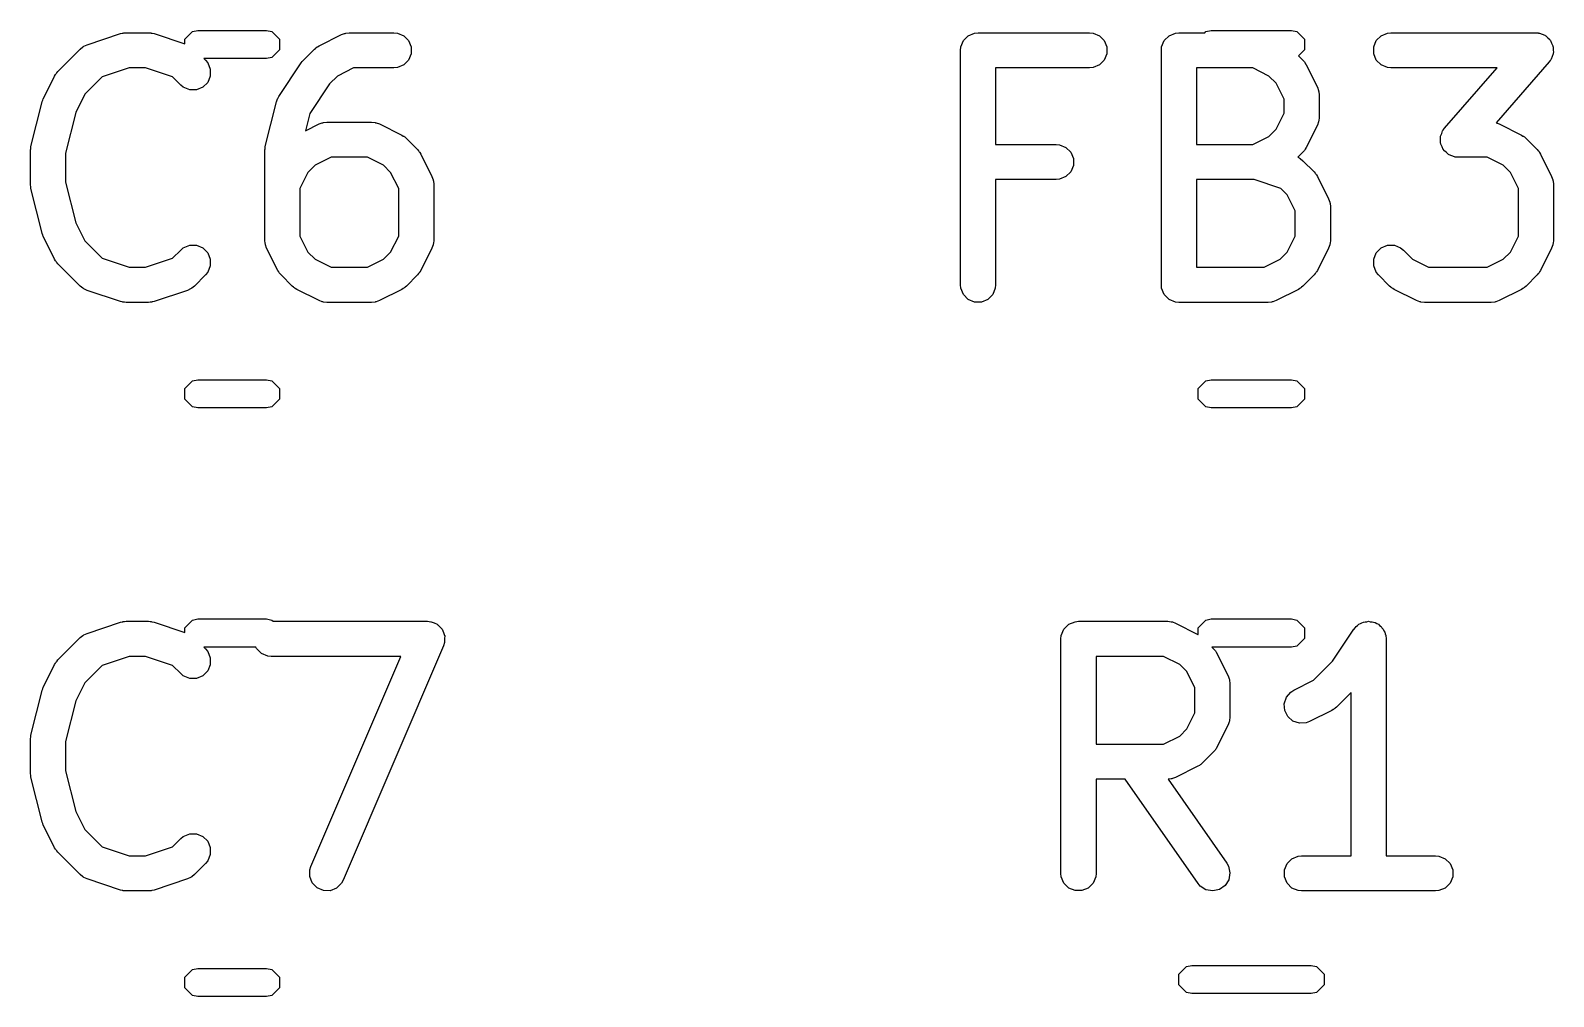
# Model space of a CAD drawing. Header units: inches. Extents: x 5.9 to 18, y -6.3 to -1.5.
# Drawn here: x 8.5163 to 8.7722, y -2.75 to -2.5878 of the extents above; entities that cross this region are included whole.
import ezdxf

# ---------------------------------------------------------------- set-up
doc = ezdxf.new("R2010")
doc.units = ezdxf.units.IN
doc.header["$MEASUREMENT"] = 0
doc.layers.add('F.Silkscreen', color=41, linetype='CONTINUOUS', true_color=0xf2eda1)

msp = doc.modelspace()

# ---------------------------------------------------------------- linework, layer by layer
at = {"layer": 'F.Silkscreen', "linetype": 'CONTINUOUS'}
for p, q in [((8.52583, -2.59021), (8.53145, -2.58833)), ((8.53145, -2.58833), (8.53174, -2.58827)), ((8.53174, -2.58827), (8.53181, -2.58824)), ((8.53181, -2.58824), (8.53191, -2.58823)), ((8.53191, -2.58823), (8.53202, -2.58821)), ((8.53202, -2.58821), (8.53209, -2.58821)), ((8.53209, -2.58821), (8.53239, -2.58818)), ((8.53239, -2.58818), (8.53614, -2.58818)), ((8.53614, -2.58818), (8.53643, -2.58821)), ((8.53643, -2.58821), (8.53651, -2.58821)), ((8.53651, -2.58821), (8.53661, -2.58823)), ((8.53661, -2.58823), (8.53671, -2.58824)), ((8.53671, -2.58824), (8.53678, -2.58827)), ((8.53678, -2.58827), (8.53707, -2.58833)), ((8.53707, -2.58833), (8.54226, -2.59006)), ((8.54226, -2.58925), (8.54353, -2.58798)), ((8.54226, -2.59006), (8.54226, -2.58925)), ((8.54353, -2.58798), (8.54444, -2.5878)), ((8.54444, -2.5878), (8.55596, -2.5878)), ((8.55596, -2.5878), (8.55686, -2.58798)), ((8.55686, -2.58798), (8.55814, -2.58925)), ((8.55814, -2.58925), (8.55814, -2.59106)), ((8.56481, -2.59037), (8.56856, -2.58849)), ((8.56856, -2.58849), (8.5691, -2.58829)), ((8.5691, -2.58829), (8.56921, -2.58828)), ((8.56921, -2.58828), (8.56931, -2.58824)), ((8.56931, -2.58824), (8.56988, -2.58818)), ((8.56988, -2.58818), (8.57738, -2.58818)), ((8.57738, -2.58818), (8.57796, -2.58824)), ((8.57796, -2.58824), (8.57902, -2.58868)), ((8.57902, -2.58868), (8.57984, -2.58949)), ((8.57984, -2.58949), (8.58028, -2.59056)), ((8.67263, -2.59056), (8.67307, -2.58949)), ((8.67307, -2.58949), (8.67388, -2.58868)), ((8.67388, -2.58868), (8.67495, -2.58824)), ((8.67495, -2.58824), (8.67552, -2.58818)), ((8.67552, -2.58818), (8.69427, -2.58818)), ((8.69427, -2.58818), (8.69485, -2.58824)), ((8.69485, -2.58824), (8.69591, -2.58868)), ((8.69591, -2.58868), (8.69673, -2.58949)), ((8.69673, -2.58949), (8.69717, -2.59056)), ((8.70637, -2.59056), (8.70682, -2.58949)), ((8.70682, -2.58949), (8.70763, -2.58868)), ((8.70763, -2.58868), (8.70869, -2.58824)), ((8.70869, -2.58824), (8.70927, -2.58818)), ((8.70927, -2.58818), (8.7136, -2.58818)), ((8.7136, -2.58818), (8.71381, -2.58798)), ((8.71381, -2.58798), (8.71471, -2.5878)), ((8.71471, -2.5878), (8.7282, -2.5878)), ((8.7282, -2.5878), (8.7291, -2.58798)), ((8.7291, -2.58798), (8.73038, -2.58925)), ((8.73038, -2.58925), (8.73038, -2.59106)), ((8.742, -2.59056), (8.74244, -2.58949)), ((8.74244, -2.58949), (8.74325, -2.58868)), ((8.74325, -2.58868), (8.74432, -2.58824)), ((8.74432, -2.58824), (8.74489, -2.58818)), ((8.74489, -2.58818), (8.76926, -2.58818)), ((8.76926, -2.58818), (8.76957, -2.58821)), ((8.76957, -2.58821), (8.76965, -2.58821)), ((8.76965, -2.58821), (8.7697, -2.58822)), ((8.7697, -2.58822), (8.76984, -2.58824)), ((8.76984, -2.58824), (8.77028, -2.58842)), ((8.77028, -2.58842), (8.77074, -2.58858)), ((8.77074, -2.58858), (8.77081, -2.58864)), ((8.77081, -2.58864), (8.7709, -2.58868)), ((8.7709, -2.58868), (8.77124, -2.58902)), ((8.77124, -2.58902), (8.7716, -2.58933)), ((8.7716, -2.58933), (8.77165, -2.58942)), ((8.77165, -2.58942), (8.77172, -2.58949)), ((8.77172, -2.58949), (8.7719, -2.58994)), ((8.52092, -2.59467), (8.52467, -2.59092)), ((8.52467, -2.59092), (8.52512, -2.59055)), ((8.52512, -2.59055), (8.52522, -2.59051)), ((8.52522, -2.59051), (8.5253, -2.59044)), ((8.5253, -2.59044), (8.52583, -2.59021)), ((8.55814, -2.59106), (8.55686, -2.59234)), ((8.56217, -2.5928), (8.56404, -2.59092)), ((8.56404, -2.59092), (8.56427, -2.59074)), ((8.56427, -2.59074), (8.56432, -2.59068)), ((8.56432, -2.59068), (8.56441, -2.59062)), ((8.56441, -2.59062), (8.56449, -2.59055)), ((8.56449, -2.59055), (8.56456, -2.59052)), ((8.56456, -2.59052), (8.56481, -2.59037)), ((8.58028, -2.59171), (8.57984, -2.59278)), ((8.58028, -2.59056), (8.58028, -2.59171)), ((8.67257, -2.59113), (8.67263, -2.59056)), ((8.67257, -2.6305), (8.67257, -2.59113)), ((8.69717, -2.59171), (8.69673, -2.59278)), ((8.69717, -2.59056), (8.69717, -2.59171)), ((8.70632, -2.59113), (8.70637, -2.59056)), ((8.70632, -2.6305), (8.70632, -2.59113)), ((8.73038, -2.59106), (8.72938, -2.59207)), ((8.72938, -2.59207), (8.73011, -2.5928)), ((8.742, -2.59171), (8.742, -2.59056)), ((8.74244, -2.59278), (8.742, -2.59171)), ((8.77198, -2.59215), (8.77182, -2.59261)), ((8.7719, -2.58994), (8.77211, -2.59037)), ((8.77216, -2.59171), (8.77198, -2.59215)), ((8.77211, -2.59037), (8.77212, -2.59047)), ((8.77212, -2.59047), (8.77216, -2.59056)), ((8.77216, -2.59056), (8.77216, -2.59104)), ((8.77216, -2.59104), (8.77219, -2.59152)), ((8.77219, -2.59152), (8.77216, -2.59161)), ((8.77216, -2.59161), (8.77216, -2.59171)), ((8.52074, -2.5949), (8.52092, -2.59467)), ((8.53287, -2.59409), (8.52836, -2.59559)), ((8.53566, -2.59409), (8.53287, -2.59409)), ((8.54017, -2.59559), (8.53566, -2.59409)), ((8.55596, -2.59252), (8.54545, -2.59252)), ((8.54545, -2.59252), (8.54572, -2.5928)), ((8.54572, -2.5928), (8.54609, -2.59324)), ((8.54609, -2.59324), (8.54653, -2.59431)), ((8.54653, -2.59431), (8.54653, -2.59546)), ((8.55686, -2.59234), (8.55596, -2.59252)), ((8.55805, -2.59887), (8.5618, -2.59325)), ((8.5618, -2.59324), (8.56198, -2.59303)), ((8.5618, -2.59325), (8.5618, -2.59324)), ((8.5618, -2.59324), (8.5618, -2.59324)), ((8.56198, -2.59303), (8.56217, -2.5928)), ((8.56217, -2.5928), (8.56217, -2.5928)), ((8.56217, -2.5928), (8.56217, -2.5928)), ((8.57058, -2.59409), (8.56788, -2.59544)), ((8.57738, -2.59409), (8.57058, -2.59409)), ((8.57796, -2.59403), (8.57738, -2.59409)), ((8.57902, -2.59359), (8.57796, -2.59403)), ((8.57984, -2.59278), (8.57902, -2.59359)), ((8.69427, -2.59409), (8.67848, -2.59409)), ((8.67848, -2.59409), (8.67848, -2.60693)), ((8.69485, -2.59403), (8.69427, -2.59409)), ((8.69591, -2.59359), (8.69485, -2.59403)), ((8.69673, -2.59278), (8.69591, -2.59359)), ((8.7217, -2.59409), (8.71222, -2.59409)), ((8.71222, -2.59409), (8.71222, -2.60693)), ((8.72439, -2.59544), (8.7217, -2.59409)), ((8.73011, -2.5928), (8.73029, -2.59302)), ((8.73029, -2.59302), (8.73035, -2.59307)), ((8.73035, -2.59307), (8.73041, -2.59316)), ((8.73041, -2.59316), (8.73047, -2.59324)), ((8.73047, -2.59324), (8.7305, -2.59332)), ((8.7305, -2.59332), (8.73066, -2.59356)), ((8.73066, -2.59356), (8.73253, -2.59731)), ((8.74325, -2.59359), (8.74244, -2.59278)), ((8.74432, -2.59403), (8.74325, -2.59359)), ((8.74489, -2.59409), (8.74432, -2.59403)), ((8.76276, -2.59409), (8.74489, -2.59409)), ((8.75392, -2.60419), (8.76276, -2.59409)), ((8.77149, -2.59308), (8.76255, -2.60329)), ((8.77166, -2.59283), (8.77149, -2.59308)), ((8.77172, -2.59278), (8.77166, -2.59283)), ((8.77174, -2.59272), (8.77172, -2.59278)), ((8.77182, -2.59261), (8.77174, -2.59272)), ((8.5185, -2.59919), (8.52037, -2.59544)), ((8.52037, -2.59544), (8.52053, -2.59519)), ((8.52053, -2.59519), (8.52056, -2.59512)), ((8.52056, -2.59512), (8.52062, -2.59504)), ((8.52062, -2.59504), (8.52068, -2.59495)), ((8.52068, -2.59495), (8.52074, -2.5949)), ((8.52836, -2.59559), (8.52544, -2.59851)), ((8.54155, -2.59697), (8.54017, -2.59559)), ((8.54199, -2.59734), (8.54155, -2.59697)), ((8.54306, -2.59778), (8.54199, -2.59734)), ((8.54528, -2.59734), (8.54421, -2.59778)), ((8.54609, -2.59652), (8.54528, -2.59734)), ((8.54653, -2.59546), (8.54609, -2.59652)), ((8.56655, -2.59677), (8.56325, -2.60172)), ((8.56788, -2.59544), (8.56655, -2.59677)), ((8.72559, -2.59663), (8.72439, -2.59544)), ((8.72694, -2.59933), (8.72559, -2.59663)), ((8.73253, -2.59731), (8.73274, -2.59785)), ((8.5164, -2.60729), (8.51827, -2.59979)), ((8.51827, -2.59979), (8.51829, -2.59975)), ((8.51829, -2.59973), (8.51838, -2.59949)), ((8.51829, -2.59975), (8.51829, -2.59973)), ((8.51838, -2.59949), (8.51847, -2.59925)), ((8.51847, -2.59925), (8.51848, -2.59923)), ((8.51848, -2.59923), (8.5185, -2.59919)), ((8.52544, -2.59851), (8.52392, -2.60154)), ((8.54421, -2.59778), (8.54306, -2.59778)), ((8.55577, -2.60729), (8.55764, -2.59979)), ((8.55764, -2.59979), (8.55776, -2.59945)), ((8.55776, -2.59945), (8.55778, -2.59938)), ((8.55778, -2.59938), (8.55781, -2.59932)), ((8.55781, -2.59932), (8.55784, -2.59925)), ((8.55784, -2.59925), (8.55788, -2.59919)), ((8.55788, -2.59919), (8.55805, -2.59887)), ((8.72694, -2.60169), (8.72694, -2.59933)), ((8.73274, -2.59785), (8.73275, -2.59796)), ((8.73275, -2.59796), (8.73279, -2.59806)), ((8.73279, -2.59806), (8.73285, -2.59863)), ((8.73285, -2.59863), (8.73285, -2.60238)), ((8.52392, -2.60154), (8.52222, -2.60837)), ((8.56325, -2.60172), (8.56252, -2.60464)), ((8.72559, -2.60438), (8.72694, -2.60169)), ((8.73285, -2.60238), (8.73279, -2.60296)), ((8.56252, -2.60464), (8.56481, -2.60349)), ((8.56481, -2.60349), (8.56535, -2.60328)), ((8.56535, -2.60328), (8.56546, -2.60328)), ((8.56546, -2.60328), (8.56556, -2.60324)), ((8.56556, -2.60324), (8.56613, -2.60318)), ((8.56613, -2.60318), (8.57363, -2.60318)), ((8.57363, -2.60318), (8.57421, -2.60324)), ((8.57421, -2.60324), (8.57431, -2.60328)), ((8.57431, -2.60328), (8.57441, -2.60328)), ((8.57441, -2.60328), (8.57495, -2.60349)), ((8.57495, -2.60349), (8.5787, -2.60537)), ((8.72439, -2.60558), (8.72559, -2.60438)), ((8.73253, -2.6037), (8.73066, -2.60745)), ((8.73274, -2.60316), (8.73253, -2.6037)), ((8.73275, -2.60306), (8.73274, -2.60316)), ((8.73279, -2.60296), (8.73275, -2.60306)), ((8.75324, -2.60556), (8.75343, -2.60511)), ((8.75343, -2.60511), (8.75358, -2.60466)), ((8.75358, -2.60466), (8.75366, -2.60454)), ((8.75366, -2.60454), (8.75368, -2.60449)), ((8.75368, -2.60449), (8.75374, -2.60444)), ((8.75374, -2.60444), (8.75392, -2.60419)), ((8.76255, -2.60329), (8.76308, -2.60349)), ((8.76308, -2.60349), (8.76683, -2.60537)), ((8.51631, -2.60786), (8.51635, -2.60765)), ((8.51635, -2.60765), (8.51637, -2.60743)), ((8.51637, -2.60743), (8.51638, -2.60739)), ((8.51638, -2.60739), (8.5164, -2.60729)), ((8.55568, -2.60786), (8.55572, -2.60765)), ((8.55572, -2.60765), (8.55574, -2.60743)), ((8.55574, -2.60743), (8.55575, -2.60739)), ((8.55575, -2.60739), (8.55577, -2.60729)), ((8.5787, -2.60537), (8.57895, -2.60552)), ((8.57895, -2.60552), (8.57902, -2.60555)), ((8.57902, -2.60555), (8.5791, -2.60562)), ((8.5791, -2.60562), (8.57919, -2.60567)), ((8.57919, -2.60567), (8.57924, -2.60573)), ((8.57924, -2.60573), (8.57947, -2.60592)), ((8.57947, -2.60592), (8.58134, -2.60779)), ((8.67848, -2.60693), (8.68865, -2.60693)), ((8.68865, -2.60693), (8.68922, -2.60699)), ((8.68922, -2.60699), (8.69029, -2.60743)), ((8.69029, -2.60743), (8.6911, -2.60824)), ((8.71222, -2.60693), (8.7217, -2.60693)), ((8.7217, -2.60693), (8.72439, -2.60558)), ((8.73066, -2.60745), (8.7305, -2.6077)), ((8.75321, -2.60575), (8.75324, -2.60566)), ((8.75324, -2.60623), (8.75321, -2.60575)), ((8.75324, -2.60566), (8.75324, -2.60556)), ((8.75324, -2.60671), (8.75324, -2.60623)), ((8.75328, -2.6068), (8.75324, -2.60671)), ((8.75329, -2.6069), (8.75328, -2.6068)), ((8.7535, -2.60733), (8.75329, -2.6069)), ((8.75368, -2.60777), (8.7535, -2.60733)), ((8.76683, -2.60537), (8.76708, -2.60552)), ((8.76708, -2.60552), (8.76715, -2.60555)), ((8.76715, -2.60555), (8.76724, -2.60562)), ((8.76724, -2.60562), (8.76732, -2.60567)), ((8.76732, -2.60567), (8.76738, -2.60573)), ((8.76738, -2.60573), (8.7676, -2.60592)), ((8.7676, -2.60592), (8.76948, -2.60779)), ((8.51632, -2.60791), (8.51631, -2.60786)), ((8.51631, -2.60801), (8.51632, -2.60791)), ((8.51631, -2.61363), (8.51631, -2.60801)), ((8.52222, -2.60837), (8.52222, -2.61327)), ((8.55569, -2.60791), (8.55568, -2.60786)), ((8.55568, -2.60801), (8.55569, -2.60791)), ((8.55568, -2.62301), (8.55568, -2.60801)), ((8.56683, -2.60909), (8.56413, -2.61043)), ((8.57293, -2.60909), (8.56683, -2.60909)), ((8.57563, -2.61043), (8.57293, -2.60909)), ((8.58134, -2.60779), (8.58153, -2.60802)), ((8.58153, -2.60802), (8.58159, -2.60807)), ((8.58159, -2.60807), (8.58164, -2.60816)), ((8.58164, -2.60816), (8.58171, -2.60824)), ((8.58171, -2.60824), (8.58174, -2.60831)), ((8.58174, -2.60831), (8.5819, -2.60856)), ((8.5819, -2.60856), (8.58377, -2.61231)), ((8.6911, -2.60824), (8.69154, -2.60931)), ((8.69154, -2.60931), (8.69154, -2.61046)), ((8.73011, -2.60822), (8.72924, -2.60909)), ((8.72924, -2.60909), (8.72948, -2.60919)), ((8.72948, -2.60919), (8.72956, -2.60926)), ((8.72956, -2.60926), (8.72966, -2.6093)), ((8.72966, -2.6093), (8.73011, -2.60967)), ((8.73029, -2.60799), (8.73011, -2.60822)), ((8.73011, -2.60967), (8.73198, -2.61154)), ((8.73035, -2.60794), (8.73029, -2.60799)), ((8.73041, -2.60785), (8.73035, -2.60794)), ((8.73047, -2.60777), (8.73041, -2.60785)), ((8.7305, -2.6077), (8.73047, -2.60777)), ((8.75376, -2.60784), (8.75368, -2.60777)), ((8.7538, -2.60793), (8.75376, -2.60784)), ((8.75416, -2.60825), (8.7538, -2.60793)), ((8.7545, -2.60859), (8.75416, -2.60825)), ((8.75459, -2.60863), (8.7545, -2.60859)), ((8.75467, -2.60869), (8.75459, -2.60863)), ((8.75512, -2.60885), (8.75467, -2.60869)), ((8.75556, -2.60903), (8.75512, -2.60885)), ((8.7557, -2.60904), (8.75556, -2.60903)), ((8.75576, -2.60906), (8.7557, -2.60904)), ((8.75584, -2.60906), (8.75576, -2.60906)), ((8.75614, -2.60909), (8.75584, -2.60906)), ((8.76107, -2.60909), (8.75614, -2.60909)), ((8.76376, -2.61043), (8.76107, -2.60909)), ((8.76948, -2.60779), (8.76966, -2.60802)), ((8.76966, -2.60802), (8.76972, -2.60807)), ((8.76972, -2.60807), (8.76978, -2.60816)), ((8.76978, -2.60816), (8.76984, -2.60824)), ((8.76984, -2.60824), (8.76987, -2.60831)), ((8.76987, -2.60831), (8.77003, -2.60856)), ((8.77003, -2.60856), (8.7719, -2.61231)), ((8.56293, -2.61163), (8.56159, -2.61433)), ((8.56413, -2.61043), (8.56293, -2.61163)), ((8.57683, -2.61163), (8.57563, -2.61043)), ((8.57818, -2.61433), (8.57683, -2.61163)), ((8.58377, -2.61231), (8.58398, -2.61285)), ((8.68922, -2.61278), (8.68865, -2.61284)), ((8.69029, -2.61234), (8.68922, -2.61278)), ((8.6911, -2.61152), (8.69029, -2.61234)), ((8.69154, -2.61046), (8.6911, -2.61152)), ((8.73198, -2.61154), (8.73217, -2.61177)), ((8.73217, -2.61177), (8.73223, -2.61182)), ((8.73223, -2.61182), (8.73228, -2.61191)), ((8.73228, -2.61191), (8.73235, -2.61199)), ((8.73235, -2.61199), (8.73238, -2.61206)), ((8.73238, -2.61206), (8.73253, -2.61231)), ((8.73253, -2.61231), (8.73441, -2.61606)), ((8.76496, -2.61163), (8.76376, -2.61043)), ((8.76631, -2.61433), (8.76496, -2.61163)), ((8.7719, -2.61231), (8.77211, -2.61285)), ((8.51632, -2.61373), (8.51631, -2.61363)), ((8.51631, -2.61378), (8.51632, -2.61373)), ((8.51635, -2.61399), (8.51631, -2.61378)), ((8.51637, -2.61421), (8.51635, -2.61399)), ((8.51638, -2.61425), (8.51637, -2.61421)), ((8.5164, -2.61435), (8.51638, -2.61425)), ((8.51827, -2.62185), (8.5164, -2.61435)), ((8.52222, -2.61327), (8.52392, -2.6201)), ((8.56159, -2.61433), (8.56159, -2.62231)), ((8.57818, -2.62231), (8.57818, -2.61433)), ((8.58398, -2.61285), (8.58399, -2.61296)), ((8.58399, -2.61296), (8.58403, -2.61306)), ((8.58403, -2.61306), (8.58408, -2.61363)), ((8.58408, -2.61363), (8.58408, -2.62301)), ((8.68865, -2.61284), (8.67848, -2.61284)), ((8.67848, -2.61284), (8.67848, -2.6305)), ((8.72191, -2.61284), (8.71222, -2.61284)), ((8.71222, -2.61284), (8.71222, -2.62755)), ((8.72642, -2.61434), (8.72191, -2.61284)), ((8.72747, -2.61538), (8.72642, -2.61434)), ((8.76631, -2.62231), (8.76631, -2.61433)), ((8.77211, -2.61285), (8.77212, -2.61296)), ((8.77212, -2.61296), (8.77216, -2.61306)), ((8.77216, -2.61306), (8.77222, -2.61363)), ((8.77222, -2.61363), (8.77222, -2.62301)), ((8.72882, -2.61808), (8.72747, -2.61538)), ((8.73441, -2.61606), (8.73462, -2.6166)), ((8.73462, -2.6166), (8.73462, -2.61671)), ((8.73462, -2.61671), (8.73466, -2.61681)), ((8.73466, -2.61681), (8.73472, -2.61738)), ((8.73472, -2.61738), (8.73472, -2.62301)), ((8.52392, -2.6201), (8.52544, -2.62313)), ((8.72882, -2.62231), (8.72882, -2.61808)), ((8.51829, -2.62189), (8.51827, -2.62185)), ((8.51829, -2.62191), (8.51829, -2.62189)), ((8.51838, -2.62215), (8.51829, -2.62191)), ((8.51847, -2.62239), (8.51838, -2.62215)), ((8.51848, -2.62241), (8.51847, -2.62239)), ((8.5185, -2.62245), (8.51848, -2.62241)), ((8.52037, -2.6262), (8.5185, -2.62245)), ((8.55574, -2.62358), (8.55568, -2.62301)), ((8.56159, -2.62231), (8.56293, -2.62501)), ((8.57683, -2.62501), (8.57818, -2.62231)), ((8.58408, -2.62301), (8.58403, -2.62358)), ((8.72747, -2.62501), (8.72882, -2.62231)), ((8.73472, -2.62301), (8.73466, -2.62358)), ((8.76496, -2.62501), (8.76631, -2.62231)), ((8.77222, -2.62301), (8.77216, -2.62358)), ((8.52544, -2.62313), (8.52836, -2.62605)), ((8.54017, -2.62605), (8.54155, -2.62467)), ((8.54155, -2.62467), (8.54199, -2.6243)), ((8.54199, -2.6243), (8.54306, -2.62386)), ((8.54306, -2.62386), (8.54421, -2.62386)), ((8.54421, -2.62386), (8.54528, -2.6243)), ((8.54528, -2.6243), (8.54609, -2.62511)), ((8.54609, -2.62511), (8.54653, -2.62618)), ((8.55578, -2.62368), (8.55574, -2.62358)), ((8.55579, -2.62379), (8.55578, -2.62368)), ((8.55599, -2.62433), (8.55579, -2.62379)), ((8.55787, -2.62808), (8.55599, -2.62433)), ((8.56293, -2.62501), (8.56413, -2.6262)), ((8.57563, -2.6262), (8.57683, -2.62501)), ((8.58377, -2.62433), (8.5819, -2.62808)), ((8.58398, -2.62379), (8.58377, -2.62433)), ((8.58399, -2.62368), (8.58398, -2.62379)), ((8.58403, -2.62358), (8.58399, -2.62368)), ((8.72627, -2.6262), (8.72747, -2.62501)), ((8.73441, -2.62433), (8.73253, -2.62808)), ((8.73462, -2.62379), (8.73441, -2.62433)), ((8.73466, -2.62358), (8.73462, -2.62368)), ((8.73462, -2.62368), (8.73462, -2.62379)), ((8.742, -2.62618), (8.74244, -2.62511)), ((8.74244, -2.62511), (8.74325, -2.6243)), ((8.74325, -2.6243), (8.74432, -2.62386)), ((8.74432, -2.62386), (8.74547, -2.62386)), ((8.74547, -2.62386), (8.74653, -2.6243)), ((8.74653, -2.6243), (8.74698, -2.62467)), ((8.74698, -2.62467), (8.74852, -2.6262)), ((8.76376, -2.6262), (8.76496, -2.62501)), ((8.7719, -2.62433), (8.77003, -2.62808)), ((8.77211, -2.62379), (8.7719, -2.62433)), ((8.77212, -2.62368), (8.77211, -2.62379)), ((8.77216, -2.62358), (8.77212, -2.62368)), ((8.52053, -2.62645), (8.52037, -2.6262)), ((8.52056, -2.62652), (8.52053, -2.62645)), ((8.52062, -2.6266), (8.52056, -2.62652)), ((8.52068, -2.62669), (8.52062, -2.6266)), ((8.52074, -2.62674), (8.52068, -2.62669)), ((8.52092, -2.62697), (8.52074, -2.62674)), ((8.52467, -2.63072), (8.52092, -2.62697)), ((8.52836, -2.62605), (8.53287, -2.62755)), ((8.53287, -2.62755), (8.53566, -2.62755)), ((8.53566, -2.62755), (8.54017, -2.62605)), ((8.54653, -2.62733), (8.54609, -2.6284)), ((8.54653, -2.62618), (8.54653, -2.62733)), ((8.55802, -2.62832), (8.55787, -2.62808)), ((8.56413, -2.6262), (8.56683, -2.62755)), ((8.56683, -2.62755), (8.57293, -2.62755)), ((8.57293, -2.62755), (8.57563, -2.6262)), ((8.5819, -2.62808), (8.58174, -2.62832)), ((8.71222, -2.62755), (8.72357, -2.62755)), ((8.72357, -2.62755), (8.72627, -2.6262)), ((8.73253, -2.62808), (8.73238, -2.62832)), ((8.742, -2.62733), (8.742, -2.62618)), ((8.74244, -2.6284), (8.742, -2.62733)), ((8.74852, -2.6262), (8.75121, -2.62755)), ((8.75121, -2.62755), (8.76107, -2.62755)), ((8.76107, -2.62755), (8.76376, -2.6262)), ((8.77003, -2.62808), (8.76987, -2.62832)), ((8.54572, -2.62884), (8.54385, -2.63072)), ((8.54609, -2.6284), (8.54572, -2.62884)), ((8.55805, -2.6284), (8.55802, -2.62832)), ((8.55812, -2.62848), (8.55805, -2.6284)), ((8.55818, -2.62857), (8.55812, -2.62848)), ((8.55823, -2.62862), (8.55818, -2.62857)), ((8.55842, -2.62884), (8.55823, -2.62862)), ((8.56029, -2.63072), (8.55842, -2.62884)), ((8.58134, -2.62884), (8.57947, -2.63072)), ((8.58153, -2.62862), (8.58134, -2.62884)), ((8.58159, -2.62857), (8.58153, -2.62862)), ((8.58164, -2.62848), (8.58159, -2.62857)), ((8.58171, -2.6284), (8.58164, -2.62848)), ((8.58174, -2.62832), (8.58171, -2.6284)), ((8.67263, -2.63108), (8.67257, -2.6305)), ((8.67848, -2.6305), (8.67842, -2.63108)), ((8.70637, -2.63108), (8.70632, -2.6305)), ((8.73198, -2.62884), (8.73011, -2.63072)), ((8.73217, -2.62862), (8.73198, -2.62884)), ((8.73223, -2.62857), (8.73217, -2.62862)), ((8.73228, -2.62848), (8.73223, -2.62857)), ((8.73235, -2.6284), (8.73228, -2.62848)), ((8.73238, -2.62832), (8.73235, -2.6284)), ((8.7428, -2.62884), (8.74244, -2.6284)), ((8.74468, -2.63072), (8.7428, -2.62884)), ((8.76948, -2.62884), (8.7676, -2.63072)), ((8.76966, -2.62862), (8.76948, -2.62884)), ((8.76972, -2.62857), (8.76966, -2.62862)), ((8.76978, -2.62848), (8.76972, -2.62857)), ((8.76984, -2.6284), (8.76978, -2.62848)), ((8.76987, -2.62832), (8.76984, -2.6284)), ((8.52512, -2.63109), (8.52467, -2.63072)), ((8.52522, -2.63113), (8.52512, -2.63109)), ((8.5253, -2.6312), (8.52522, -2.63113)), ((8.52583, -2.63143), (8.5253, -2.6312)), ((8.53145, -2.63331), (8.52583, -2.63143)), ((8.54269, -2.63143), (8.53707, -2.63331)), ((8.54322, -2.6312), (8.54269, -2.63143)), ((8.5433, -2.63113), (8.54322, -2.6312)), ((8.5434, -2.63109), (8.5433, -2.63113)), ((8.54385, -2.63072), (8.5434, -2.63109)), ((8.56052, -2.6309), (8.56029, -2.63072)), ((8.56057, -2.63096), (8.56052, -2.6309)), ((8.56066, -2.63102), (8.56057, -2.63096)), ((8.56074, -2.63109), (8.56066, -2.63102)), ((8.56081, -2.63111), (8.56074, -2.63109)), ((8.56106, -2.63127), (8.56081, -2.63111)), ((8.56481, -2.63315), (8.56106, -2.63127)), ((8.56535, -2.63335), (8.56481, -2.63315)), ((8.57495, -2.63315), (8.57441, -2.63335)), ((8.5787, -2.63127), (8.57495, -2.63315)), ((8.57895, -2.63111), (8.5787, -2.63127)), ((8.57902, -2.63109), (8.57895, -2.63111)), ((8.5791, -2.63102), (8.57902, -2.63109)), ((8.57919, -2.63096), (8.5791, -2.63102)), ((8.57924, -2.6309), (8.57919, -2.63096)), ((8.57947, -2.63072), (8.57924, -2.6309)), ((8.67307, -2.63215), (8.67263, -2.63108)), ((8.67388, -2.63296), (8.67307, -2.63215)), ((8.67495, -2.6334), (8.67388, -2.63296)), ((8.67717, -2.63296), (8.6761, -2.6334)), ((8.67798, -2.63215), (8.67717, -2.63296)), ((8.67842, -2.63108), (8.67798, -2.63215)), ((8.70682, -2.63215), (8.70637, -2.63108)), ((8.70763, -2.63296), (8.70682, -2.63215)), ((8.70869, -2.6334), (8.70763, -2.63296)), ((8.72559, -2.63315), (8.72505, -2.63335)), ((8.72934, -2.63127), (8.72559, -2.63315)), ((8.72959, -2.63111), (8.72934, -2.63127)), ((8.72966, -2.63109), (8.72959, -2.63111)), ((8.72974, -2.63102), (8.72966, -2.63109)), ((8.72983, -2.63096), (8.72974, -2.63102)), ((8.72988, -2.6309), (8.72983, -2.63096)), ((8.73011, -2.63072), (8.72988, -2.6309)), ((8.7449, -2.6309), (8.74468, -2.63072)), ((8.74496, -2.63096), (8.7449, -2.6309)), ((8.74504, -2.63102), (8.74496, -2.63096)), ((8.74513, -2.63109), (8.74504, -2.63102)), ((8.7452, -2.63111), (8.74513, -2.63109)), ((8.74545, -2.63127), (8.7452, -2.63111)), ((8.7492, -2.63315), (8.74545, -2.63127)), ((8.74974, -2.63335), (8.7492, -2.63315)), ((8.76308, -2.63315), (8.76254, -2.63335)), ((8.76683, -2.63127), (8.76308, -2.63315)), ((8.76708, -2.63111), (8.76683, -2.63127)), ((8.76715, -2.63109), (8.76708, -2.63111)), ((8.76724, -2.63102), (8.76715, -2.63109)), ((8.76732, -2.63096), (8.76724, -2.63102)), ((8.76738, -2.6309), (8.76732, -2.63096)), ((8.7676, -2.63072), (8.76738, -2.6309)), ((8.53174, -2.63337), (8.53145, -2.63331)), ((8.53181, -2.6334), (8.53174, -2.63337)), ((8.53191, -2.63341), (8.53181, -2.6334)), ((8.53202, -2.63343), (8.53191, -2.63341)), ((8.53209, -2.63343), (8.53202, -2.63343)), ((8.53239, -2.63346), (8.53209, -2.63343)), ((8.53614, -2.63346), (8.53239, -2.63346)), ((8.53643, -2.63343), (8.53614, -2.63346)), ((8.53651, -2.63343), (8.53643, -2.63343)), ((8.53661, -2.63341), (8.53651, -2.63343)), ((8.53671, -2.6334), (8.53661, -2.63341)), ((8.53678, -2.63337), (8.53671, -2.6334)), ((8.53707, -2.63331), (8.53678, -2.63337)), ((8.56546, -2.63336), (8.56535, -2.63335)), ((8.56556, -2.6334), (8.56546, -2.63336)), ((8.56613, -2.63346), (8.56556, -2.6334)), ((8.57363, -2.63346), (8.56613, -2.63346)), ((8.57421, -2.6334), (8.57363, -2.63346)), ((8.57431, -2.63336), (8.57421, -2.6334)), ((8.57441, -2.63335), (8.57431, -2.63336)), ((8.6761, -2.6334), (8.67495, -2.6334)), ((8.70927, -2.63346), (8.70869, -2.6334)), ((8.72427, -2.63346), (8.70927, -2.63346)), ((8.72484, -2.6334), (8.72427, -2.63346)), ((8.72494, -2.63336), (8.72484, -2.6334)), ((8.72505, -2.63335), (8.72494, -2.63336)), ((8.74984, -2.63336), (8.74974, -2.63335)), ((8.74994, -2.6334), (8.74984, -2.63336)), ((8.75052, -2.63346), (8.74994, -2.6334)), ((8.76176, -2.63346), (8.75052, -2.63346)), ((8.76234, -2.6334), (8.76176, -2.63346)), ((8.76244, -2.63336), (8.76234, -2.6334)), ((8.76254, -2.63335), (8.76244, -2.63336)), ((8.54226, -2.64791), (8.54353, -2.64664)), ((8.54226, -2.64972), (8.54226, -2.64791)), ((8.54353, -2.64664), (8.54444, -2.64646)), ((8.54444, -2.64646), (8.55596, -2.64646)), ((8.55596, -2.64646), (8.55686, -2.64664)), ((8.55686, -2.64664), (8.55814, -2.64791)), ((8.55814, -2.64791), (8.55814, -2.64972)), ((8.71253, -2.64791), (8.71381, -2.64664)), ((8.71253, -2.64972), (8.71253, -2.64791)), ((8.71381, -2.64664), (8.71471, -2.64646)), ((8.71471, -2.64646), (8.7282, -2.64646)), ((8.7282, -2.64646), (8.7291, -2.64664)), ((8.7291, -2.64664), (8.73038, -2.64791)), ((8.73038, -2.64791), (8.73038, -2.64972)), ((8.54353, -2.651), (8.54226, -2.64972)), ((8.54444, -2.65118), (8.54353, -2.651)), ((8.55686, -2.651), (8.55596, -2.65118)), ((8.55814, -2.64972), (8.55686, -2.651)), ((8.71381, -2.651), (8.71253, -2.64972)), ((8.71471, -2.65118), (8.71381, -2.651)), ((8.7291, -2.651), (8.7282, -2.65118)), ((8.73038, -2.64972), (8.7291, -2.651)), ((8.55596, -2.65118), (8.54444, -2.65118)), ((8.7282, -2.65118), (8.71471, -2.65118)), ((8.53209, -2.68703), (8.53239, -2.687)), ((8.53239, -2.687), (8.53614, -2.687)), ((8.53614, -2.687), (8.53643, -2.68703)), ((8.54226, -2.68807), (8.54353, -2.68679)), ((8.54353, -2.68679), (8.54444, -2.68661)), ((8.54444, -2.68661), (8.55596, -2.68661)), ((8.55596, -2.68661), (8.55686, -2.68679)), ((8.55686, -2.68679), (8.55707, -2.687)), ((8.55707, -2.687), (8.58301, -2.687)), ((8.58301, -2.687), (8.58358, -2.68706)), ((8.69182, -2.68706), (8.6924, -2.687)), ((8.6924, -2.687), (8.7074, -2.687)), ((8.7074, -2.687), (8.70797, -2.68706)), ((8.71253, -2.68807), (8.71381, -2.68679)), ((8.71381, -2.68679), (8.71471, -2.68661)), ((8.71471, -2.68661), (8.7282, -2.68661)), ((8.7282, -2.68661), (8.7291, -2.68679)), ((8.7291, -2.68679), (8.73038, -2.68807)), ((8.74085, -2.68706), (8.74114, -2.687)), ((8.74114, -2.687), (8.74143, -2.68706)), ((8.52467, -2.68974), (8.52512, -2.68937)), ((8.52512, -2.68937), (8.52522, -2.68933)), ((8.52522, -2.68933), (8.5253, -2.68926)), ((8.5253, -2.68926), (8.52583, -2.68903)), ((8.52583, -2.68903), (8.53145, -2.68715)), ((8.53145, -2.68715), (8.53174, -2.68709)), ((8.53174, -2.68709), (8.53181, -2.68706)), ((8.53181, -2.68706), (8.53191, -2.68705)), ((8.53191, -2.68705), (8.53202, -2.68702)), ((8.53202, -2.68702), (8.53209, -2.68703)), ((8.53643, -2.68703), (8.53651, -2.68702)), ((8.53651, -2.68702), (8.53661, -2.68705)), ((8.53661, -2.68705), (8.53671, -2.68706)), ((8.53671, -2.68706), (8.53678, -2.68709)), ((8.53678, -2.68709), (8.53707, -2.68715)), ((8.53707, -2.68715), (8.54226, -2.68888)), ((8.54226, -2.68888), (8.54226, -2.68807)), ((8.58358, -2.68706), (8.5836, -2.68706)), ((8.5836, -2.68706), (8.58362, -2.68706)), ((8.58362, -2.68706), (8.58413, -2.68728)), ((8.58413, -2.68728), (8.58465, -2.6875)), ((8.58465, -2.6875), (8.58466, -2.68751)), ((8.58466, -2.68751), (8.58468, -2.68752)), ((8.58468, -2.68752), (8.58507, -2.68792)), ((8.58507, -2.68792), (8.58546, -2.68831)), ((8.58546, -2.68831), (8.58547, -2.68833)), ((8.58547, -2.68833), (8.58548, -2.68834)), ((8.58548, -2.68834), (8.58569, -2.68886)), ((8.58569, -2.68886), (8.5859, -2.68938)), ((8.5859, -2.68938), (8.5859, -2.6894)), ((8.5859, -2.6894), (8.58591, -2.68941)), ((8.58591, -2.68941), (8.5859, -2.68997)), ((8.68945, -2.68995), (8.6895, -2.68938)), ((8.6895, -2.68938), (8.68994, -2.68831)), ((8.68994, -2.68831), (8.69076, -2.6875)), ((8.69076, -2.6875), (8.69182, -2.68706)), ((8.70797, -2.68706), (8.70807, -2.6871)), ((8.70807, -2.6871), (8.70818, -2.68711)), ((8.70818, -2.68711), (8.70872, -2.68731)), ((8.70872, -2.68731), (8.71247, -2.68919)), ((8.71247, -2.68919), (8.71253, -2.68923)), ((8.71253, -2.68923), (8.71253, -2.68807)), ((8.73038, -2.68807), (8.73038, -2.68988)), ((8.7351, -2.6937), (8.73868, -2.68832)), ((8.73868, -2.68832), (8.73869, -2.68831)), ((8.73869, -2.68831), (8.73905, -2.68787)), ((8.73869, -2.68831), (8.73869, -2.68831)), ((8.73869, -2.68831), (8.73869, -2.68831)), ((8.73905, -2.68787), (8.73929, -2.68771)), ((8.73929, -2.68771), (8.7395, -2.6875)), ((8.7395, -2.6875), (8.73977, -2.68739)), ((8.73977, -2.68739), (8.74001, -2.68723)), ((8.74001, -2.68723), (8.7403, -2.68717)), ((8.7403, -2.68717), (8.74057, -2.68706)), ((8.74057, -2.68706), (8.74085, -2.68706)), ((8.74143, -2.68706), (8.74172, -2.68706)), ((8.74172, -2.68706), (8.74199, -2.68717)), ((8.74199, -2.68717), (8.74227, -2.68722)), ((8.74227, -2.68722), (8.74251, -2.68739)), ((8.74251, -2.68739), (8.74278, -2.6875)), ((8.74278, -2.6875), (8.74299, -2.6877)), ((8.74299, -2.6877), (8.74323, -2.68786)), ((8.74323, -2.68786), (8.74339, -2.68811)), ((8.74339, -2.68811), (8.7436, -2.68831)), ((8.7436, -2.68831), (8.74371, -2.68858)), ((8.74371, -2.68858), (8.74387, -2.68882)), ((8.74387, -2.68882), (8.74393, -2.68911)), ((8.74393, -2.68911), (8.74404, -2.68938)), ((8.74404, -2.68938), (8.74409, -2.68995)), ((8.52092, -2.69349), (8.52467, -2.68974)), ((8.5542, -2.69134), (8.54545, -2.69134)), ((8.54545, -2.69134), (8.54572, -2.69162)), ((8.54572, -2.69162), (8.54609, -2.69206)), ((8.54609, -2.69206), (8.54653, -2.69313)), ((8.5543, -2.69159), (8.5542, -2.69134)), ((8.55512, -2.69241), (8.5543, -2.69159)), ((8.58572, -2.69112), (8.56885, -2.73049)), ((8.58589, -2.69056), (8.58572, -2.69112)), ((8.5859, -2.69053), (8.58589, -2.69055)), ((8.58589, -2.69055), (8.58589, -2.69056)), ((8.5859, -2.68997), (8.5859, -2.69053)), ((8.68945, -2.72932), (8.68945, -2.68995)), ((8.7282, -2.69134), (8.71483, -2.69134)), ((8.71483, -2.69134), (8.71511, -2.69162)), ((8.71511, -2.69162), (8.71529, -2.69184)), ((8.71529, -2.69184), (8.71535, -2.69189)), ((8.71535, -2.69189), (8.71541, -2.69198)), ((8.71541, -2.69198), (8.71548, -2.69206)), ((8.71548, -2.69206), (8.71551, -2.69213)), ((8.7291, -2.69116), (8.7282, -2.69134)), ((8.73038, -2.68988), (8.7291, -2.69116)), ((8.74409, -2.68995), (8.74409, -2.68995)), ((8.74409, -2.68995), (8.74409, -2.68995)), ((8.74409, -2.68995), (8.74409, -2.68995)), ((8.74409, -2.68995), (8.74409, -2.72637)), ((8.5185, -2.69801), (8.52037, -2.69426)), ((8.52037, -2.69426), (8.52053, -2.69401)), ((8.52053, -2.69401), (8.52056, -2.69394)), ((8.52056, -2.69394), (8.52062, -2.69386)), ((8.52062, -2.69386), (8.52068, -2.69377)), ((8.52068, -2.69377), (8.52074, -2.69372)), ((8.52074, -2.69372), (8.52092, -2.69349)), ((8.52836, -2.69441), (8.52544, -2.69733)), ((8.53287, -2.69291), (8.52836, -2.69441)), ((8.53566, -2.69291), (8.53287, -2.69291)), ((8.54017, -2.69441), (8.53566, -2.69291)), ((8.54155, -2.69579), (8.54017, -2.69441)), ((8.54653, -2.69428), (8.54609, -2.69534)), ((8.54653, -2.69313), (8.54653, -2.69428)), ((8.55618, -2.69285), (8.55512, -2.69241)), ((8.55676, -2.69291), (8.55618, -2.69285)), ((8.57853, -2.69291), (8.55676, -2.69291)), ((8.56342, -2.72816), (8.57853, -2.69291)), ((8.7067, -2.69291), (8.69535, -2.69291)), ((8.69535, -2.69291), (8.69535, -2.70762)), ((8.7094, -2.69426), (8.7067, -2.69291)), ((8.71059, -2.69545), (8.7094, -2.69426)), ((8.71551, -2.69213), (8.71566, -2.69238)), ((8.71566, -2.69238), (8.71754, -2.69613)), ((8.73189, -2.6969), (8.7351, -2.6937)), ((8.54199, -2.69616), (8.54155, -2.69579)), ((8.54306, -2.6966), (8.54199, -2.69616)), ((8.54421, -2.6966), (8.54306, -2.6966)), ((8.54528, -2.69616), (8.54421, -2.6966)), ((8.54609, -2.69534), (8.54528, -2.69616)), ((8.71194, -2.69815), (8.71059, -2.69545)), ((8.71754, -2.69613), (8.71774, -2.69667)), ((8.71774, -2.69667), (8.71775, -2.69678)), ((8.71775, -2.69678), (8.71779, -2.69688)), ((8.71779, -2.69688), (8.71785, -2.69745)), ((8.72857, -2.69856), (8.73189, -2.6969)), ((8.5164, -2.70611), (8.51827, -2.69861)), ((8.51827, -2.69861), (8.51829, -2.69857)), ((8.51829, -2.69855), (8.51838, -2.69831)), ((8.51829, -2.69857), (8.51829, -2.69855)), ((8.51838, -2.69831), (8.51847, -2.69807)), ((8.51847, -2.69807), (8.51848, -2.69805)), ((8.51848, -2.69805), (8.5185, -2.69801)), ((8.52544, -2.69733), (8.52392, -2.70036)), ((8.71194, -2.70238), (8.71194, -2.69815)), ((8.71785, -2.69745), (8.71785, -2.70308)), ((8.72696, -2.70083), (8.72733, -2.69974)), ((8.72733, -2.69974), (8.72808, -2.69887)), ((8.72808, -2.69887), (8.72857, -2.69856)), ((8.73819, -2.69896), (8.73573, -2.70142)), ((8.73819, -2.72637), (8.73819, -2.69896)), ((8.52392, -2.70036), (8.52222, -2.70719)), ((8.72705, -2.70198), (8.72696, -2.70083)), ((8.72756, -2.70301), (8.72705, -2.70198)), ((8.73496, -2.70197), (8.73121, -2.70384)), ((8.73521, -2.70181), (8.73496, -2.70197)), ((8.73528, -2.70178), (8.73521, -2.70181)), ((8.73536, -2.70172), (8.73528, -2.70178)), ((8.73545, -2.70166), (8.73536, -2.70172)), ((8.7355, -2.7016), (8.73545, -2.70166)), ((8.73573, -2.70142), (8.7355, -2.7016)), ((8.71059, -2.70508), (8.71194, -2.70238)), ((8.71754, -2.7044), (8.71566, -2.70815)), ((8.71774, -2.70386), (8.71754, -2.7044)), ((8.71775, -2.70375), (8.71774, -2.70386)), ((8.71779, -2.70365), (8.71775, -2.70375)), ((8.71785, -2.70308), (8.71779, -2.70365)), ((8.72843, -2.70377), (8.72756, -2.70301)), ((8.72952, -2.70413), (8.72843, -2.70377)), ((8.73067, -2.70405), (8.72952, -2.70413)), ((8.73121, -2.70384), (8.73067, -2.70405)), ((8.51631, -2.70668), (8.51635, -2.70647)), ((8.51632, -2.70673), (8.51631, -2.70668)), ((8.51631, -2.70683), (8.51632, -2.70673)), ((8.51631, -2.71245), (8.51631, -2.70683)), ((8.51635, -2.70647), (8.51637, -2.70625)), ((8.51637, -2.70625), (8.51638, -2.70621)), ((8.51638, -2.70621), (8.5164, -2.70611)), ((8.52222, -2.70719), (8.52222, -2.71209)), ((8.7067, -2.70762), (8.7094, -2.70627)), ((8.7094, -2.70627), (8.71059, -2.70508)), ((8.69535, -2.70762), (8.7067, -2.70762)), ((8.71511, -2.70891), (8.71323, -2.71079)), ((8.71529, -2.70869), (8.71511, -2.70891)), ((8.71535, -2.70864), (8.71529, -2.70869)), ((8.71541, -2.70855), (8.71535, -2.70864)), ((8.71548, -2.70847), (8.71541, -2.70855)), ((8.71551, -2.70839), (8.71548, -2.70847)), ((8.71566, -2.70815), (8.71551, -2.70839)), ((8.51632, -2.71255), (8.51631, -2.71245)), ((8.51631, -2.71259), (8.51632, -2.71255)), ((8.51635, -2.71281), (8.51631, -2.71259)), ((8.52222, -2.71209), (8.52392, -2.71892)), ((8.71247, -2.71134), (8.70872, -2.71322)), ((8.71271, -2.71119), (8.71247, -2.71134)), ((8.71279, -2.71116), (8.71271, -2.71119)), ((8.71287, -2.71109), (8.71279, -2.71116)), ((8.71296, -2.71103), (8.71287, -2.71109)), ((8.71301, -2.71097), (8.71296, -2.71103)), ((8.71323, -2.71079), (8.71301, -2.71097)), ((8.51637, -2.71303), (8.51635, -2.71281)), ((8.51638, -2.71307), (8.51637, -2.71303)), ((8.5164, -2.71317), (8.51638, -2.71307)), ((8.51827, -2.72067), (8.5164, -2.71317)), ((8.70023, -2.71353), (8.69535, -2.71353)), ((8.69535, -2.71353), (8.69535, -2.72932)), ((8.71248, -2.73102), (8.70023, -2.71353)), ((8.70797, -2.71347), (8.70744, -2.71352)), ((8.70744, -2.71352), (8.71731, -2.72763)), ((8.70807, -2.71343), (8.70797, -2.71347)), ((8.70818, -2.71342), (8.70807, -2.71343)), ((8.70872, -2.71322), (8.70818, -2.71342)), ((8.52392, -2.71892), (8.52544, -2.72195)), ((8.51829, -2.72071), (8.51827, -2.72067)), ((8.51829, -2.72073), (8.51829, -2.72071)), ((8.51838, -2.72097), (8.51829, -2.72073)), ((8.51847, -2.72121), (8.51838, -2.72097)), ((8.51848, -2.72123), (8.51847, -2.72121)), ((8.5185, -2.72127), (8.51848, -2.72123)), ((8.52037, -2.72502), (8.5185, -2.72127)), ((8.52544, -2.72195), (8.52836, -2.72487)), ((8.54199, -2.72312), (8.54306, -2.72268)), ((8.54306, -2.72268), (8.54421, -2.72268)), ((8.54421, -2.72268), (8.54528, -2.72312)), ((8.52053, -2.72527), (8.52037, -2.72502)), ((8.52056, -2.72534), (8.52053, -2.72527)), ((8.52062, -2.72542), (8.52056, -2.72534)), ((8.52836, -2.72487), (8.53287, -2.72637)), ((8.53566, -2.72637), (8.54017, -2.72487)), ((8.54017, -2.72487), (8.54155, -2.72349)), ((8.54155, -2.72349), (8.54199, -2.72312)), ((8.54528, -2.72312), (8.54609, -2.72393)), ((8.54609, -2.72393), (8.54653, -2.725)), ((8.54653, -2.725), (8.54653, -2.72615)), ((8.52068, -2.72551), (8.52062, -2.72542)), ((8.52074, -2.72556), (8.52068, -2.72551)), ((8.52092, -2.72579), (8.52074, -2.72556)), ((8.52467, -2.72954), (8.52092, -2.72579)), ((8.53287, -2.72637), (8.53566, -2.72637)), ((8.54572, -2.72766), (8.54385, -2.72954)), ((8.54609, -2.72721), (8.54572, -2.72766)), ((8.54653, -2.72615), (8.54609, -2.72721)), ((8.71731, -2.72763), (8.7176, -2.72813)), ((8.727, -2.72875), (8.72744, -2.72768)), ((8.72744, -2.72768), (8.72825, -2.72687)), ((8.72825, -2.72687), (8.72932, -2.72643)), ((8.72932, -2.72643), (8.72989, -2.72637)), ((8.72989, -2.72637), (8.73819, -2.72637)), ((8.74409, -2.72637), (8.75239, -2.72637)), ((8.75239, -2.72637), (8.75297, -2.72643)), ((8.75297, -2.72643), (8.75403, -2.72687)), ((8.75403, -2.72687), (8.75485, -2.72768)), ((8.75485, -2.72768), (8.75529, -2.72875)), ((8.52512, -2.7299), (8.52467, -2.72954)), ((8.52522, -2.72994), (8.52512, -2.7299)), ((8.5253, -2.73001), (8.52522, -2.72994)), ((8.52583, -2.73025), (8.5253, -2.73001)), ((8.53145, -2.73212), (8.52583, -2.73025)), ((8.54269, -2.73025), (8.53707, -2.73212)), ((8.54322, -2.73001), (8.54269, -2.73025)), ((8.5433, -2.72994), (8.54322, -2.73001)), ((8.5434, -2.7299), (8.5433, -2.72994)), ((8.54385, -2.72954), (8.5434, -2.7299)), ((8.56323, -2.72986), (8.56324, -2.72871)), ((8.56366, -2.73093), (8.56323, -2.72986)), ((8.56324, -2.72871), (8.56342, -2.72816)), ((8.56885, -2.73049), (8.56857, -2.73099)), ((8.6895, -2.7299), (8.68945, -2.72932)), ((8.68994, -2.73096), (8.6895, -2.7299)), ((8.69529, -2.7299), (8.69485, -2.73096)), ((8.69535, -2.72932), (8.69529, -2.7299)), ((8.71765, -2.73039), (8.71703, -2.73137)), ((8.7176, -2.72813), (8.71785, -2.72926)), ((8.71785, -2.72926), (8.71765, -2.73039)), ((8.727, -2.7299), (8.727, -2.72875)), ((8.72744, -2.73096), (8.727, -2.7299)), ((8.75529, -2.7299), (8.75485, -2.73096)), ((8.75529, -2.72875), (8.75529, -2.7299)), ((8.53174, -2.73219), (8.53145, -2.73212)), ((8.53181, -2.73222), (8.53174, -2.73219)), ((8.53191, -2.73223), (8.53181, -2.73222)), ((8.53202, -2.73225), (8.53191, -2.73223)), ((8.53209, -2.73225), (8.53202, -2.73225)), ((8.53239, -2.73228), (8.53209, -2.73225)), ((8.53614, -2.73228), (8.53239, -2.73228)), ((8.53643, -2.73225), (8.53614, -2.73228)), ((8.53651, -2.73225), (8.53643, -2.73225)), ((8.53661, -2.73223), (8.53651, -2.73225)), ((8.53671, -2.73222), (8.53661, -2.73223)), ((8.53678, -2.73219), (8.53671, -2.73222)), ((8.53707, -2.73212), (8.53678, -2.73219)), ((8.56446, -2.73176), (8.56366, -2.73093)), ((8.56552, -2.73221), (8.56446, -2.73176)), ((8.56667, -2.73223), (8.56552, -2.73221)), ((8.56774, -2.7318), (8.56667, -2.73223)), ((8.56857, -2.73099), (8.56774, -2.7318)), ((8.69076, -2.73178), (8.68994, -2.73096)), ((8.69182, -2.73222), (8.69076, -2.73178)), ((8.69297, -2.73222), (8.69182, -2.73222)), ((8.69404, -2.73178), (8.69297, -2.73222)), ((8.69485, -2.73096), (8.69404, -2.73178)), ((8.71285, -2.73146), (8.71248, -2.73102)), ((8.71382, -2.73208), (8.71285, -2.73146)), ((8.71496, -2.73228), (8.71382, -2.73208)), ((8.71608, -2.73203), (8.71496, -2.73228)), ((8.71703, -2.73137), (8.71608, -2.73203)), ((8.72825, -2.73178), (8.72744, -2.73096)), ((8.72932, -2.73222), (8.72825, -2.73178)), ((8.72989, -2.73228), (8.72932, -2.73222)), ((8.75239, -2.73228), (8.72989, -2.73228)), ((8.75297, -2.73222), (8.75239, -2.73228)), ((8.75403, -2.73178), (8.75297, -2.73222)), ((8.75485, -2.73096), (8.75403, -2.73178)), ((8.54226, -2.74673), (8.54353, -2.74546)), ((8.54353, -2.74546), (8.54444, -2.74528)), ((8.54444, -2.74528), (8.55596, -2.74528)), ((8.55596, -2.74528), (8.55686, -2.74546)), ((8.55686, -2.74546), (8.55814, -2.74673)), ((8.70925, -2.74624), (8.71052, -2.74496)), ((8.71052, -2.74496), (8.71143, -2.74478)), ((8.71143, -2.74478), (8.73149, -2.74478)), ((8.73149, -2.74478), (8.73239, -2.74496)), ((8.73239, -2.74496), (8.73367, -2.74624)), ((8.54226, -2.74854), (8.54226, -2.74673)), ((8.55814, -2.74673), (8.55814, -2.74854)), ((8.70925, -2.74805), (8.70925, -2.74624)), ((8.71052, -2.74933), (8.70925, -2.74805)), ((8.73367, -2.74805), (8.73239, -2.74933)), ((8.73367, -2.74624), (8.73367, -2.74805)), ((8.54353, -2.74982), (8.54226, -2.74854)), ((8.54444, -2.75), (8.54353, -2.74982)), ((8.55596, -2.75), (8.54444, -2.75)), ((8.55686, -2.74982), (8.55596, -2.75)), ((8.55814, -2.74854), (8.55686, -2.74982)), ((8.71143, -2.74951), (8.71052, -2.74933)), ((8.73149, -2.74951), (8.71143, -2.74951)), ((8.73239, -2.74933), (8.73149, -2.74951))]:
    msp.add_line(p, q, dxfattribs=at)

doc.saveas('drawing.dxf')
